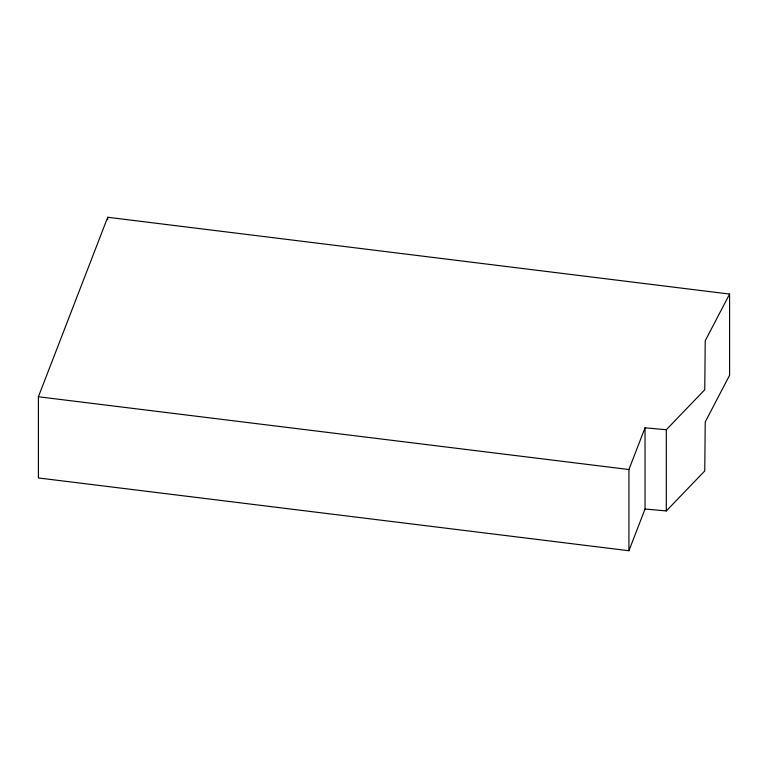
<?xml version="1.0" encoding="UTF-8"?>
<svg xmlns="http://www.w3.org/2000/svg" width="768" height="768" viewBox="0 0 768 768"><rect width="100%" height="100%" fill="white"/><g stroke="black" fill="none" stroke-linecap="round" stroke-linejoin="round"><path stroke-width="1.15" d="M38.4 396.758L107.722 217.267L729.6 294.067L729.6 375.274L705.226 421.958L704.755 470.947L666.307 510.941L645.043 509.011L628.925 550.733L38.4 477.955L38.4 396.758L628.925 469.526L645.043 427.814L666.307 429.744L704.755 389.75L705.226 340.762L729.6 294.067M666.307 429.744L666.307 510.941M645.043 427.814L645.043 509.011M628.925 469.526L628.925 550.733M107.722 217.267L107.722 219.658"/></g></svg>
